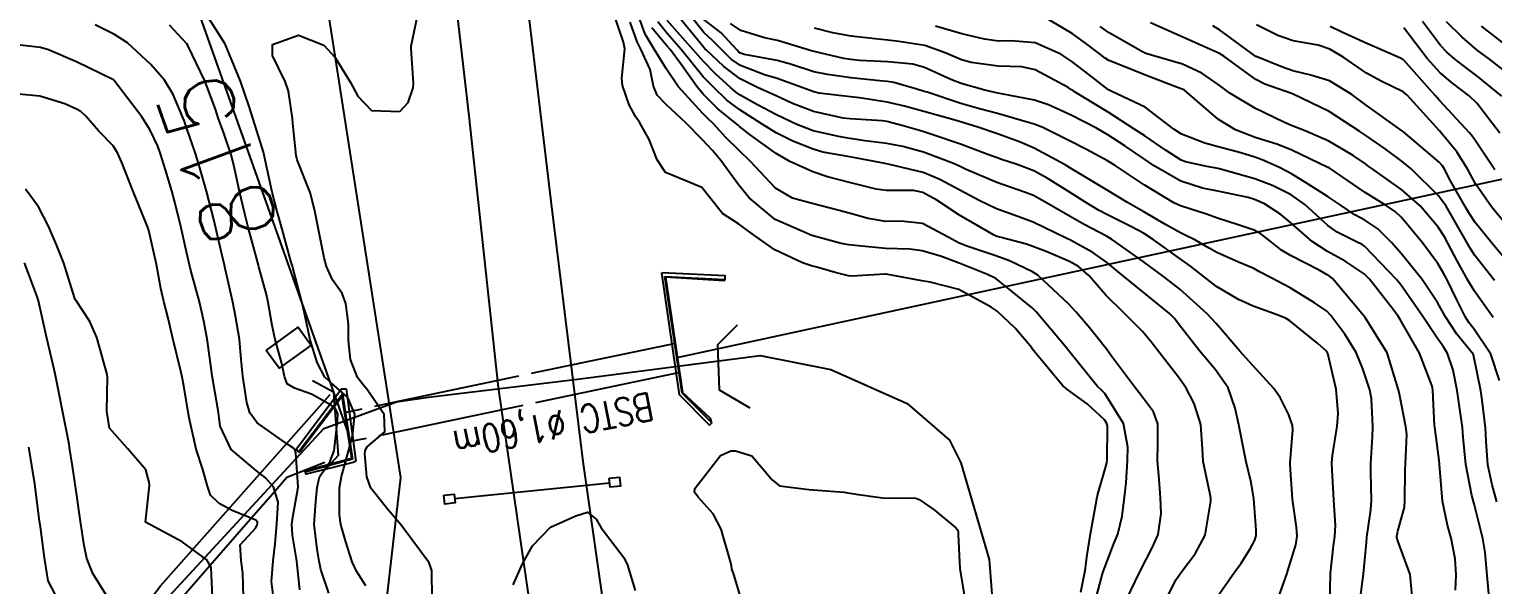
# Model space of a CAD drawing. Header units: metres. Extents: x 307586 to 320046, y 7427249 to 7434250.
# Drawn here: x 319367.6 to 319447.1, y 7427773.7 to 7427803.9 of the extents above; entities that cross this region are included whole.
import ezdxf
from ezdxf.enums import TextEntityAlignment as Align

# ---------------------------------------------------------------- set-up
doc = ezdxf.new("R2010")
doc.units = ezdxf.units.M
doc.header["$MEASUREMENT"] = 0
doc.linetypes.add('CONTINUO', pattern=[0])
doc.linetypes.add('TRACEJADO', pattern=[8.7, 8, -0.7])
for name, color, linetype in [('Armario', 62, 'Continuous'), ('BUEIRO', 151, 'Continuous'), ('Canaleta de Drenagem', 151, 'Continuous'), ('Cotas', 45, 'Continuous'), ('Curvas de Nivel 1m', 11, 'Continuous'), ('Curvas de Nivel 5m', 15, 'Continuous'), ('Hidrografia', 140, 'Continuous'), ('Linha Férrea', 20, 'Continuous'), ('Pontes_Viadutos_Tubos', 190, 'Continuous'), ('Portico', 45, 'Continuous'), ('TEXTO', 45, 'Continuous'), ('Vias Secundárias', 230, 'Continuous')]:
    doc.layers.add(name, color=color, linetype=linetype)
doc.styles.add('ROMANS', font='romans', dxfattribs={"height": 0.2})
doc.styles.add('Style-STANDARD', font='STANDARD.shx')

msp = doc.modelspace()

# ---------------------------------------------------------------- linework, layer by layer
at = {"layer": 'Armario'}
msp.add_lwpolyline([(319380.506, 7427786.427), (319382.247, 7427787.684), (319382.949, 7427786.712), (319381.208, 7427785.455)], close=True, dxfattribs=at)
at = {"layer": 'BUEIRO', "linetype": 'TRACEJADO', "flags": 128}
for points in [[(319402.728, 7427786.809), (319384.753, 7427783.041)], [(319402.962, 7427785.224), (319385.001, 7427781.458)]]:
    msp.add_lwpolyline(points, dxfattribs=at)
at = {"layer": 'BUEIRO', "linetype": 'CONTINUO'}
for points in [[(319405.427, 7427790.279, 817.243), (319405.436, 7427790.479, 817.247), (319401.983, 7427790.634, 817.244)], [(319402.948, 7427784.013, 817.337), (319401.983, 7427790.634, 817.244)], [(319403.096, 7427784.109, 817.336), (319402.161, 7427790.44, 817.245)], [(319402.161, 7427790.44, 817.245), (319405.427, 7427790.279, 817.243)], [(319402.161, 7427790.44, 817.245), (319402.195, 7427790.409, 815.001), (319403.121, 7427784.151, 814.85), (319403.096, 7427784.109, 817.336)], [(319405.427, 7427790.279, 817.243), (319405.373, 7427790.208, 815.039), (319402.195, 7427790.409, 815.001)], [(319382.262, 7427780.9, 815.563), (319382.14, 7427781.064, 815.552), (319384.593, 7427784.34, 816.677), (319384.853, 7427784.343, 816.653)], [(319384.643, 7427784.049, 816.69), (319382.262, 7427780.9, 815.563)], [(319382.262, 7427780.9, 815.563), (319382.35, 7427780.959, 814.385), (319384.616, 7427783.917, 814.489)], [(319384.643, 7427784.049, 816.69), (319384.616, 7427783.917, 814.489), (319385.138, 7427780.583, 814.608), (319385.203, 7427780.519, 816.678)], [(319384.643, 7427784.049, 816.69), (319385.203, 7427780.519, 816.678)], [(319384.853, 7427784.343, 816.653), (319385.381, 7427780.41, 816.689)], [(319404.702, 7427782.497, 817.405), (319404.579, 7427782.365, 817.41), (319402.948, 7427784.013, 817.337)], [(319403.096, 7427784.109, 817.336), (319404.702, 7427782.497, 817.405)], [(319404.702, 7427782.497, 817.405), (319404.64, 7427782.725, 815.172), (319403.121, 7427784.151, 814.85)], [(319382.62, 7427779.823, 815.645), (319382.667, 7427779.918, 814.376), (319385.138, 7427780.583, 814.608)], [(319385.203, 7427780.519, 816.678), (319382.62, 7427779.823, 815.645)], [(319385.381, 7427780.41, 816.689), (319385.232, 7427780.336, 816.686), (319382.676, 7427779.717, 815.636), (319382.62, 7427779.823, 815.645)]]:
    msp.add_polyline3d(points, dxfattribs=at)
at = {"layer": 'Canaleta de Drenagem'}
for points in [[(319384.319, 7427626.536), (319382.741, 7427632.648), (319379.442, 7427650.259), (319376.956, 7427664.141), (319374.133, 7427674.717), (319366.879, 7427701.636), (319362.975, 7427716.607), (319357.172, 7427745.52), (319355.871, 7427750.804), (319352.231, 7427761.992), (319351.509, 7427763.931), (319351.3, 7427764.869), (319354.766, 7427766.007), (319364.302, 7427768.362), (319370.7, 7427770.196), (319371.509, 7427770.448), (319371.003, 7427770.97), (319372.865, 7427772.773), (319373.556, 7427772.06), (319374.772, 7427773.66), (319383.991, 7427784.038)], [(319384.803, 7427626.661), (319383.229, 7427632.757), (319379.933, 7427650.349), (319377.445, 7427664.249), (319374.616, 7427674.846), (319367.363, 7427701.764), (319363.463, 7427716.719), (319357.66, 7427745.629), (319356.352, 7427750.941), (319352.023, 7427764.162), (319359.113, 7427765.873), (319372.566, 7427769.531), (319372.763, 7427768.81), (319375.009, 7427770.443), (319374.41, 7427771.267), (319379.402, 7427776.994), (319380.879, 7427778.688), (319381.631, 7427779.55), (319383.697, 7427780.36)]]:
    msp.add_lwpolyline(points, dxfattribs=at)
at = {"layer": 'Curvas de Nivel 1m', "flags": 128}
for points, elevation in [([(319385.91, 7427773.66), (319385.408, 7427774.448), (319385.184, 7427774.961), (319384.821, 7427776.085), (319384.562, 7427776.971), (319384.482, 7427777.496), (319384.485, 7427778.972), (319384.596, 7427779.588), (319384.984, 7427780.965), (319385.193, 7427781.775), (319385.329, 7427782.96), (319384.94, 7427783.874), (319384.04, 7427784.665), (319383.696, 7427784.983), (319383.273, 7427785.77), (319382.89, 7427786.992), (319382.566, 7427788.517), (319382.467, 7427788.996), (319382.106, 7427790.357), (319381.969, 7427790.859), (319381.93, 7427791.003), (319381.855, 7427791.265), (319381.372, 7427793.012), (319381.107, 7427793.97), (319380.838, 7427795.02), (319380.447, 7427796.768), (319380.393, 7427797.027), (319380.357, 7427797.19), (319380.2, 7427797.707), (319379.783, 7427799.034), (319379.587, 7427799.668), (319379.114, 7427801.041), (319378.298, 7427803.014), (319378.282, 7427803.05), (319378.263, 7427803.087), (319376.988, 7427805.063)], 816), ([(319389.513, 7427772.906), (319389.498, 7427774.485), (319389.361, 7427774.908), (319387.951, 7427776.806), (319387.853, 7427776.931), (319387.113, 7427777.787), (319386.195, 7427778.948), (319385.979, 7427779.57), (319385.857, 7427780.818), (319385.877, 7427780.952), (319385.905, 7427781.041), (319385.997, 7427781.203), (319386.949, 7427782), (319386.908, 7427782.941), (319386.036, 7427784.243), (319385.711, 7427784.626), (319385.47, 7427784.959), (319385.081, 7427785.941), (319384.985, 7427786.966), (319384.972, 7427787.857), (319384.836, 7427788.969), (319384.64, 7427789.514), (319384.106, 7427790.261), (319383.777, 7427790.983), (319383.659, 7427791.446), (319383.35, 7427792.988), (319383.149, 7427793.994), (319382.901, 7427794.993), (319382.189, 7427796.76), (319382.135, 7427797.001), (319381.959, 7427798.752), (319381.931, 7427799.004), (319381.719, 7427800.498), (319381.54, 7427801.01), (319380.843, 7427802.433), (319380.842, 7427803.021), (319382.268, 7427803.541), (319383.645, 7427802.986), (319384.253, 7427802.32), (319385.078, 7427800.967), (319385.488, 7427800.223), (319386.218, 7427799.439), (319387.767, 7427799.385), (319388.222, 7427799.876), (319388.487, 7427800.671), (319388.514, 7427800.927), (319388.378, 7427802.812), (319388.384, 7427802.929), (319388.715, 7427804.489)], 817), ([(319424.738, 7427773.314), (319424.973, 7427774.484), (319425.086, 7427775.332), (319425.267, 7427776.48), (319425.56, 7427778.067), (319425.628, 7427778.475), (319425.695, 7427778.756), (319425.992, 7427779.751), (319426.15, 7427780.32), (319426.17, 7427780.468), (319426.183, 7427782.306), (319426.148, 7427782.469), (319426.025, 7427782.66), (319425.086, 7427783.536), (319424.041, 7427784.284), (319423.771, 7427784.503), (319422.27, 7427786.318), (319422.109, 7427786.52), (319422.073, 7427786.569), (319421.181, 7427787.626), (319420.202, 7427788.548), (319420.094, 7427788.627), (319419.881, 7427788.767), (319418.11, 7427789.726), (319416.566, 7427790.135), (319416.117, 7427790.195), (319414.18, 7427790.561), (319414.122, 7427790.562), (319412.307, 7427790.452), (319412.12, 7427790.467), (319411.407, 7427790.651), (319410.401, 7427790.941), (319410.126, 7427791.017), (319409.621, 7427791.182), (319408.131, 7427791.876), (319406.976, 7427792.702), (319406.149, 7427793.298), (319405.289, 7427793.857), (319404.574, 7427794.734), (319404.171, 7427795.259), (319403.296, 7427795.629), (319402.183, 7427796.073), (319401.731, 7427796.767), (319401.305, 7427797.875), (319400.798, 7427798.781), (319400.559, 7427799.128), (319400.223, 7427799.749), (319399.859, 7427800.794), (319399.826, 7427801.208), (319399.987, 7427802.793), (319399.903, 7427803.158), (319399.346, 7427804.799)], 818), ([(319435.233, 7427772.36), (319435.922, 7427774.278), (319435.949, 7427774.35), (319436.413, 7427775.878), (319436.485, 7427776.345), (319436.446, 7427776.833), (319436.236, 7427778.347), (319436.116, 7427780.234), (319436.118, 7427780.349), (319436.252, 7427782.116), (319436.241, 7427782.348), (319436.029, 7427782.931), (319435.559, 7427783.878), (319435.23, 7427784.362), (319434.062, 7427785.633), (319433.369, 7427786.387), (319432.088, 7427787.885), (319431.594, 7427788.405), (319430.113, 7427789.741), (319429.227, 7427790.439), (319428.131, 7427791.249), (319426.41, 7427792.467), (319426.144, 7427792.621), (319424.919, 7427793.257), (319424.155, 7427793.686), (319422.753, 7427794.514), (319422.167, 7427794.824), (319421.682, 7427795.016), (319420.178, 7427795.53), (319418.516, 7427796.239), (319418.19, 7427796.401), (319417.827, 7427796.574), (319416.199, 7427797.182), (319415.084, 7427797.489), (319414.203, 7427797.655), (319413.032, 7427797.805), (319412.206, 7427797.926), (319411.587, 7427798.03), (319410.21, 7427798.34), (319409.33, 7427798.679), (319408.221, 7427799.218), (319407.183, 7427799.746), (319406.236, 7427800.279), (319405.989, 7427800.464), (319405.708, 7427800.718), (319404.93, 7427801.416), (319404.253, 7427802.095), (319403.688, 7427802.746), (319402.279, 7427804.335)], 823), ([(319438.268, 7427772.686), (319438.302, 7427774.324), (319438.454, 7427775.814), (319438.529, 7427776.321), (319438.567, 7427776.929), (319438.476, 7427778.322), (319438.387, 7427779.934), (319438.376, 7427780.324), (319438.415, 7427780.732), (319438.668, 7427782.32), (319438.716, 7427783.006), (319438.609, 7427784.322), (319438.148, 7427786.252), (319438.119, 7427786.329), (319438.103, 7427786.359), (319438.074, 7427786.392), (319437.616, 7427786.797), (319436.09, 7427788.023), (319435.891, 7427788.153), (319435.395, 7427788.36), (319434.1, 7427788.829), (319433.307, 7427789.186), (319432.115, 7427789.902), (319431.456, 7427790.41), (319430.704, 7427790.997), (319430.133, 7427791.391), (319428.671, 7427792.445), (319428.146, 7427792.783), (319427.464, 7427793.142), (319426.156, 7427793.793), (319425.71, 7427794.029), (319424.964, 7427794.488), (319424.17, 7427794.992), (319422.921, 7427795.774), (319422.188, 7427796.164), (319421.23, 7427796.534), (319420.437, 7427796.788), (319420.196, 7427796.872), (319419.688, 7427797.065), (319418.203, 7427797.615), (319416.651, 7427798.143), (319416.21, 7427798.288), (319415.978, 7427798.361), (319415.096, 7427798.607), (319414.216, 7427798.844), (319413.953, 7427798.886), (319412.218, 7427798.988), (319411.832, 7427799.033), (319410.224, 7427799.395), (319409.085, 7427799.827), (319408.236, 7427800.23), (319407.177, 7427800.701), (319406.247, 7427801.166), (319405.351, 7427801.825), (319404.393, 7427802.738), (319404.325, 7427802.8), (319404.264, 7427802.864), (319402.716, 7427804.756)], 824), ([(319442.736, 7427773.097), (319442.626, 7427774.273), (319441.95, 7427776.095), (319441.896, 7427776.281), (319441.895, 7427776.339), (319441.956, 7427776.61), (319442.319, 7427777.927), (319442.34, 7427778.276), (319442.347, 7427779.927), (319442.364, 7427780.276), (319442.437, 7427781.857), (319442.398, 7427782.276), (319442.041, 7427784.059), (319441.994, 7427784.28), (319441.977, 7427784.347), (319441.372, 7427786.287), (319440.187, 7427788.204), (319440.113, 7427788.3), (319440.093, 7427788.325), (319438.407, 7427790.326), (319438.248, 7427790.452), (319438.125, 7427790.525), (319437.689, 7427790.773), (319436.135, 7427791.577), (319435.645, 7427791.865), (319434.997, 7427792.367), (319434.52, 7427792.748), (319434.149, 7427792.954), (319433.291, 7427793.249), (319432.155, 7427793.611), (319431.567, 7427793.819), (319430.161, 7427794.273), (319429.799, 7427794.434), (319428.177, 7427795.418), (319426.614, 7427796.466), (319426.195, 7427796.722), (319425.043, 7427797.329), (319424.206, 7427797.77), (319422.68, 7427798.515), (319422.216, 7427798.703), (319421.961, 7427798.779), (319420.224, 7427799.285), (319419.245, 7427799.543), (319418.232, 7427799.83), (319416.395, 7427800.434), (319416.241, 7427800.48), (319415.841, 7427800.596), (319414.591, 7427800.96), (319414.247, 7427801.01), (319413.825, 7427801.046), (319412.249, 7427801.225), (319410.982, 7427801.391), (319410.252, 7427801.55), (319408.974, 7427801.964), (319408.258, 7427802.162), (319406.489, 7427802.479), (319406.261, 7427802.556), (319406.169, 7427802.619), (319406.081, 7427802.713), (319405.207, 7427803.661), (319404.279, 7427804.384)], 826), ([(319382.344, 7427773.432), (319382.17, 7427774.998), (319381.944, 7427776.396), (319381.892, 7427777.001), (319381.957, 7427777.372), (319382.244, 7427778.997), (319382.113, 7427780.877), (319382.09, 7427780.999), (319381.995, 7427781.126), (319381.677, 7427781.325), (319380.015, 7427782.49), (319379.629, 7427783.034), (319379.455, 7427783.609), (319379.248, 7427785.038), (319379.157, 7427785.938), (319379.052, 7427787.04), (319378.847, 7427788.281), (319378.692, 7427789.044), (319378.288, 7427790.872), (319378.247, 7427791.049), (319378.121, 7427791.585), (319377.779, 7427793.054), (319377.664, 7427793.539), (319377.266, 7427795.059), (319376.905, 7427796.34), (319376.684, 7427797.065), (319376.207, 7427798.477), (319376.05, 7427798.911), (319375.99, 7427799.073), (319375.462, 7427800.319), (319374.981, 7427801.089), (319374.246, 7427801.945), (319372.974, 7427803.113), (319372.267, 7427803.575), (319371.223, 7427804.086)], 814), ([(319425.438, 7427772.477), (319425.921, 7427774.307), (319425.973, 7427774.469), (319426.518, 7427775.89), (319426.744, 7427776.462), (319426.993, 7427777.429), (319427.116, 7427778.459), (319427.203, 7427779.239), (319427.27, 7427780.457), (319427.288, 7427781.18), (319427.06, 7427782.46), (319426.039, 7427784.094), (319425.851, 7427784.282), (319425.642, 7427784.476), (319424.072, 7427786.427), (319424.014, 7427786.501), (319423.677, 7427786.904), (319422.312, 7427788.518), (319422.096, 7427788.735), (319421.04, 7427789.605), (319420.119, 7427790.32), (319419.681, 7427790.554), (319418.129, 7427791.165), (319417.184, 7427791.528), (319416.135, 7427791.839), (319415.449, 7427791.913), (319414.136, 7427791.962), (319412.675, 7427792.097), (319412.138, 7427792.159), (319411.728, 7427792.235), (319410.143, 7427792.67), (319408.151, 7427793.536), (319406.725, 7427794.704), (319406.173, 7427795.396), (319405.196, 7427796.725), (319404.735, 7427797.268), (319404.204, 7427797.849), (319403.304, 7427798.749), (319402.223, 7427799.766), (319401.743, 7427800.282), (319401.54, 7427800.77), (319401.355, 7427801.665), (319400.848, 7427802.781), (319400.656, 7427803.173), (319400.277, 7427804.233)], 819), ([(319429.116, 7427772.432), (319429.919, 7427773.994), (319430.2, 7427774.417), (319430.95, 7427775.397), (319431.493, 7427776.405), (319431.807, 7427778.238), (319431.806, 7427778.402), (319431.773, 7427778.605), (319431.392, 7427780.406), (319431.35, 7427781.066), (319431.257, 7427782.408), (319430.894, 7427783.551), (319430.435, 7427784.416), (319430.051, 7427784.967), (319428.913, 7427786.437), (319428.548, 7427786.913), (319428.083, 7427787.46), (319427.071, 7427788.46), (319426.107, 7427789.419), (319425.172, 7427790.484), (319424.618, 7427790.982), (319424.13, 7427791.255), (319422.859, 7427791.79), (319422.138, 7427792.071), (319421.8, 7427792.185), (319420.418, 7427792.546), (319420.199, 7427792.605), (319420.144, 7427792.625), (319419.992, 7427792.704), (319418.155, 7427793.763), (319416.932, 7427794.582), (319416.169, 7427794.999), (319415.657, 7427795.112), (319414.17, 7427795.103), (319413.627, 7427795.169), (319412.176, 7427795.537), (319410.988, 7427795.85), (319410.185, 7427796.125), (319408.934, 7427796.683), (319408.197, 7427797.104), (319406.787, 7427798.124), (319406.212, 7427798.582), (319406.145, 7427798.644), (319406.066, 7427798.712), (319405.032, 7427799.535), (319404.229, 7427800.329), (319403.896, 7427800.743), (319403.007, 7427801.997), (319402.435, 7427802.758), (319402.265, 7427802.945), (319401.441, 7427803.939)], 821), ([(319431.906, 7427772.71), (319433.094, 7427774.388), (319433.442, 7427774.874), (319433.942, 7427775.655), (319434.196, 7427776.129), (319434.261, 7427776.375), (319434.259, 7427776.678), (319434.14, 7427778.377), (319433.986, 7427779.252), (319433.715, 7427780.383), (319433.651, 7427780.739), (319433.326, 7427782.387), (319433.121, 7427783.3), (319432.734, 7427784.393), (319432.058, 7427785.378), (319431.189, 7427786.409), (319430.087, 7427787.818), (319429.825, 7427788.159), (319429.556, 7427788.428), (319428.11, 7427789.601), (319427.054, 7427790.461), (319426.13, 7427791.214), (319425.393, 7427791.739), (319424.142, 7427792.425), (319423.991, 7427792.502), (319422.152, 7427793.391), (319421.32, 7427793.698), (319420.158, 7427794.105), (319419.214, 7427794.559), (319418.171, 7427795.117), (319417.051, 7427795.711), (319416.185, 7427796.075), (319414.273, 7427796.537), (319414.192, 7427796.554), (319413.83, 7427796.624), (319412.196, 7427796.93), (319410.729, 7427797.193), (319410.2, 7427797.341), (319409.101, 7427797.784), (319408.208, 7427798.229), (319407.447, 7427798.698), (319406.224, 7427799.473), (319405.518, 7427800.006), (319404.781, 7427800.732), (319404.502, 7427801.001), (319404.241, 7427801.279), (319403.048, 7427802.752), (319402.272, 7427803.625), (319401.767, 7427804.257)], 822), ([(319445.08, 7427773.408), (319445.123, 7427774.242), (319445.071, 7427775.108), (319444.851, 7427776.247), (319444.656, 7427776.946), (319444.379, 7427778.254), (319444.244, 7427780.012), (319444.217, 7427780.257), (319444.193, 7427780.445), (319444.019, 7427781.839), (319443.958, 7427782.261), (319443.952, 7427782.332), (319443.863, 7427784.262), (319443.823, 7427784.485), (319443.14, 7427786.269), (319442.091, 7427788.103), (319441.969, 7427788.281), (319441.571, 7427788.816), (319440.417, 7427790.297), (319440.126, 7427790.588), (319439.09, 7427791.274), (319438.137, 7427791.785), (319437.298, 7427792.338), (319436.153, 7427793.356), (319435.607, 7427793.807), (319434.714, 7427794.372), (319434.167, 7427794.623), (319433.831, 7427794.721), (319432.173, 7427795.067), (319431.354, 7427795.234), (319430.181, 7427795.619), (319428.72, 7427796.445), (319428.196, 7427796.801), (319427.132, 7427797.532), (319426.21, 7427798.132), (319425.997, 7427798.259), (319425.595, 7427798.479), (319424.223, 7427799.192), (319422.984, 7427799.76), (319422.235, 7427800.009), (319420.436, 7427800.351), (319420.241, 7427800.39), (319419.531, 7427800.557), (319418.246, 7427800.913), (319417.688, 7427801.136), (319416.255, 7427801.777), (319415.614, 7427801.957), (319414.258, 7427802.093), (319412.727, 7427802.167), (319412.259, 7427802.209), (319411.882, 7427802.269), (319410.263, 7427802.64), (319410.164, 7427802.671), (319408.269, 7427803.25), (319407.571, 7427803.396), (319406.274, 7427803.789), (319405.718, 7427804.159)], 827), ([(319446.905, 7427773.212), (319446.805, 7427774.221), (319446.704, 7427775.46), (319446.57, 7427776.224), (319446.1, 7427778.1), (319446.065, 7427778.229), (319445.978, 7427778.558), (319445.642, 7427780.235), (319445.506, 7427781.726), (319445.46, 7427782.238), (319445.283, 7427783.489), (319445.18, 7427784.243), (319444.955, 7427785.351), (319444.649, 7427786.251), (319444.437, 7427786.615), (319444.082, 7427787.13), (319443.31, 7427788.268), (319442.119, 7427789.987), (319441.881, 7427790.282), (319440.141, 7427792.089), (319440.02, 7427792.181), (319439.747, 7427792.306), (319438.661, 7427792.838), (319438.152, 7427793.207), (319436.905, 7427794.343), (319436.171, 7427794.86), (319435.191, 7427795.351), (319434.183, 7427795.731), (319432.331, 7427796.258), (319432.191, 7427796.289), (319431.59, 7427796.409), (319430.422, 7427796.654), (319430.196, 7427796.746), (319429.371, 7427797.269), (319428.209, 7427798.064), (319427.623, 7427798.456), (319426.226, 7427799.346), (319424.346, 7427800.498), (319424.288, 7427800.544), (319424.244, 7427800.572), (319424.047, 7427800.7), (319422.254, 7427801.647), (319421.535, 7427801.811), (319420.256, 7427801.853), (319418.78, 7427802.042), (319418.259, 7427802.197), (319417.375, 7427802.579), (319416.267, 7427802.967), (319414.853, 7427803.196), (319414.269, 7427803.258), (319413.567, 7427803.33), (319412.271, 7427803.471), (319411.28, 7427803.662), (319410.275, 7427803.905)], 828), ([(319447.337, 7427778.216), (319447.07, 7427779.136), (319446.843, 7427780.222), (319446.744, 7427781.494), (319446.709, 7427782.223), (319446.534, 7427783.729), (319446.456, 7427784.226), (319446.072, 7427786.181), (319446.044, 7427786.23), (319445.152, 7427787.313), (319444.542, 7427788.253), (319444.105, 7427789.033), (319443.285, 7427790.268), (319442.137, 7427791.691), (319441.618, 7427792.285), (319440.878, 7427793.02), (319440.155, 7427793.495), (319439.628, 7427793.786), (319438.821, 7427794.323), (319438.169, 7427794.761), (319437.032, 7427795.49), (319436.188, 7427796.011), (319435.531, 7427796.36), (319434.593, 7427796.77), (319434.198, 7427796.912), (319433.439, 7427797.15), (319432.204, 7427797.482), (319431.474, 7427797.68), (319430.21, 7427798.162), (319429.784, 7427798.434), (319428.231, 7427799.634), (319426.429, 7427800.468), (319426.244, 7427800.571), (319425.17, 7427801.404), (319424.259, 7427802.104), (319423.66, 7427802.506), (319422.269, 7427803.121), (319420.954, 7427803.224), (319420.27, 7427803.209), (319419.515, 7427803.313), (319418.273, 7427803.601), (319416.844, 7427804.018)], 829), ([(319447.133, 7427788.22), (319446.114, 7427789.641), (319445.756, 7427790.236), (319445.182, 7427791.292), (319444.672, 7427792.252), (319444.484, 7427792.592), (319444.151, 7427793.106), (319443.162, 7427794.27), (319442.176, 7427795.147), (319440.539, 7427796.305), (319440.333, 7427796.446), (319440.195, 7427796.543), (319439.521, 7427796.996), (319438.207, 7427797.777), (319436.92, 7427798.343), (319436.217, 7427798.621), (319435.762, 7427798.815), (319434.231, 7427799.56), (319432.828, 7427800.394), (319432.247, 7427800.817), (319431.314, 7427801.474), (319430.258, 7427801.954), (319428.575, 7427802.447), (319428.264, 7427802.545), (319428.088, 7427802.629), (319426.275, 7427803.664), (319425.797, 7427803.996)], 831), ([(319447.198, 7427790.219), (319446.136, 7427791.585), (319445.885, 7427791.979), (319445.739, 7427792.236), (319445.151, 7427793.243), (319444.572, 7427794.254), (319444.171, 7427794.818), (319442.676, 7427796.275), (319442.197, 7427796.675), (319441.271, 7427797.362), (319440.211, 7427798.091), (319439.895, 7427798.313), (319438.229, 7427799.386), (319436.243, 7427800.35), (319434.741, 7427800.866), (319434.25, 7427801.122), (319432.503, 7427802.398), (319432.264, 7427802.543), (319430.966, 7427803.115), (319430.273, 7427803.433), (319428.528, 7427804.2)], 832), ([(319448.131, 7427790.977), (319447.075, 7427792.221), (319446.154, 7427793.367), (319445.808, 7427793.884), (319445.603, 7427794.238), (319444.842, 7427795.591), (319444.494, 7427796.255), (319444.378, 7427796.44), (319444.197, 7427796.641), (319442.264, 7427798.279), (319442.213, 7427798.318), (319442.085, 7427798.412), (319440.234, 7427799.731), (319439.452, 7427800.318), (319438.25, 7427801.062), (319437.228, 7427801.365), (319436.255, 7427801.606), (319435.699, 7427801.8), (319434.263, 7427802.369), (319434.248, 7427802.38), (319432.277, 7427803.816), (319431.914, 7427804.041)], 833), ([(319448.153, 7427792.872), (319447.039, 7427794.221), (319446.181, 7427795.465), (319445.748, 7427796.237), (319445.155, 7427797.198), (319444.289, 7427798.259), (319444.214, 7427798.344), (319442.458, 7427800.278), (319442.245, 7427800.455), (319441.009, 7427801.057), (319440.254, 7427801.467), (319439.023, 7427802.322), (319438.267, 7427802.769), (319437.624, 7427802.982), (319436.272, 7427803.219), (319435.431, 7427803.519), (319434.28, 7427804.09)], 834), ([(319447.491, 7427798.217), (319446.237, 7427799.85), (319445.833, 7427800.236), (319444.921, 7427800.921), (319444.255, 7427801.483), (319443.555, 7427802.267), (319442.279, 7427803.93)], 836), ([(319447.607, 7427800.216), (319446.254, 7427801.321), (319445.73, 7427801.71), (319445.027, 7427802.249), (319444.615, 7427802.602), (319444.27, 7427802.98), (319443.287, 7427804.27)], 837), ([(319448.253, 7427801.198), (319446.935, 7427802.223), (319446.27, 7427802.724), (319445.457, 7427803.419), (319444.596, 7427804.255)], 838), ([(319448.269, 7427802.644), (319446.5, 7427804.018)], 839), ([(319380.91, 7427773.01), (319380.792, 7427773.892), (319380.892, 7427775.01), (319381, 7427775.951), (319381.091, 7427777.013), (319381.151, 7427778.199), (319380.906, 7427779.016), (319380.466, 7427779.511), (319379.982, 7427779.897), (319378.61, 7427781.044), (319378.012, 7427782.311), (319377.92, 7427783.051), (319377.903, 7427783.172), (319377.581, 7427785.055), (319377.496, 7427785.611), (319377.299, 7427787.058), (319377.127, 7427788.015), (319376.882, 7427789.062), (319376.421, 7427790.755), (319376.338, 7427791.068), (319376.127, 7427792.011), (319375.889, 7427793.074), (319375.556, 7427794.478), (319375.383, 7427795.082), (319375.044, 7427796.223), (319374.778, 7427797.091), (319374.619, 7427797.515), (319374.206, 7427798.384), (319373.755, 7427799.105), (319372.233, 7427801.082), (319372.215, 7427801.102), (319372.179, 7427801.121), (319370.247, 7427802.068), (319368.681, 7427802.741), (319368.258, 7427802.857), (319366.369, 7427803.082)], 813), ([(319379.283, 7427773.029), (319379.232, 7427774.346), (319379.147, 7427775.032), (319379.099, 7427775.869), (319379.95, 7427776.801), (319380.025, 7427776.956), (319380.039, 7427777.029), (319380.033, 7427777.108), (319379.955, 7427777.21), (319378.655, 7427777.738), (319377.964, 7427778.116), (319377.486, 7427778.573), (319377.319, 7427779.057), (319377.071, 7427779.97), (319376.708, 7427781.063), (319376.321, 7427782.764), (319376.277, 7427783.067), (319376.037, 7427784.498), (319375.94, 7427784.969), (319375.919, 7427785.072), (319375.889, 7427785.228), (319375.447, 7427787.079), (319375.178, 7427788.177), (319374.949, 7427789.087), (319374.795, 7427789.785), (319374.55, 7427791.093), (319374.14, 7427792.928), (319374.09, 7427793.101), (319374.051, 7427793.194), (319373.266, 7427795.109), (319372.67, 7427796.631), (319372.461, 7427797.117), (319372.197, 7427797.52), (319371.409, 7427798.336), (319370.716, 7427799.142), (319370.451, 7427799.382), (319370.217, 7427799.523), (319369.57, 7427799.806), (319368.224, 7427800.228), (319367.078, 7427800.328)], 812), ([(319377.595, 7427773.053), (319377.515, 7427774.65), (319377.292, 7427775.056), (319375.937, 7427776.032), (319373.953, 7427777.1), (319374.168, 7427779.097), (319374.161, 7427779.283), (319373.981, 7427779.943), (319372.974, 7427781.11), (319372.009, 7427782.206), (319371.851, 7427783.123), (319371.886, 7427784.967), (319371.878, 7427785.122), (319371.483, 7427786.548), (319371.305, 7427787.131), (319370.929, 7427787.991), (319370.165, 7427789.149), (319370.134, 7427789.19), (319370.094, 7427789.303), (319369.518, 7427791.156), (319369.128, 7427792.16), (319368.688, 7427793.165), (319368.153, 7427794.223), (319367.443, 7427795.177)], 811), ([(319369.061, 7427773.158), (319368.672, 7427773.924), (319368.469, 7427775.165), (319368.246, 7427776.861), (319368.204, 7427777.167), (319367.971, 7427779.022), (319367.953, 7427779.17), (319367.949, 7427779.195), (319367.625, 7427781.174)], 809), ([(319406.259, 7427773.059), (319405.918, 7427774.218), (319405.788, 7427774.579), (319405.767, 7427774.712), (319405.745, 7427774.894), (319405.22, 7427776.721), (319404.784, 7427777.551), (319403.97, 7427778.47), (319403.772, 7427778.742), (319403.788, 7427778.929), (319403.977, 7427779.193), (319405.18, 7427780.722), (319405.737, 7427780.973), (319405.997, 7427780.98), (319406.87, 7427780.701), (319407.98, 7427779.396), (319408.38, 7427779.087), (319409.975, 7427778.883), (319411.886, 7427778.729), (319411.974, 7427778.718), (319412.549, 7427778.634), (319413.971, 7427778.434), (319415.784, 7427778.405), (319415.97, 7427778.341), (319416.778, 7427777.769), (319417.955, 7427776.804), (319418.064, 7427776.678), (319418.089, 7427776.568), (319418.089, 7427776.43), (319418.172, 7427774.566), (319418.425, 7427773.079)], 818), ([(319393.911, 7427773.697), (319394.432, 7427774.852), (319394.967, 7427775.815), (319395.953, 7427776.83), (319397.329, 7427777.446), (319397.961, 7427777.656), (319398.424, 7427777.269), (319398.705, 7427776.799), (319399.929, 7427775.183), (319400.126, 7427774.778), (319400.537, 7427773.401)], 818)]:
    msp.add_lwpolyline(points, dxfattribs=dict(at, elevation=elevation))
at = {"layer": 'Curvas de Nivel 5m', "flags": 128}
for points, elevation in [([(319427, 7427772.459), (319427.922, 7427774.38), (319427.961, 7427774.449), (319428.64, 7427775.742), (319428.95, 7427776.435), (319429.111, 7427777.58), (319429.074, 7427778.433), (319428.992, 7427779.431), (319428.909, 7427780.436), (319428.919, 7427781.343), (319428.927, 7427782.436), (319428.687, 7427783.098), (319428.038, 7427783.958), (319427.653, 7427784.454), (319426.413, 7427786.121), (319426.153, 7427786.469), (319426.074, 7427786.575), (319425.235, 7427787.634), (319424.486, 7427788.494), (319424.099, 7427788.927), (319422.412, 7427790.517), (319422.125, 7427790.689), (319420.871, 7427791.28), (319420.133, 7427791.553), (319418.655, 7427792.048), (319418.14, 7427792.25), (319417.536, 7427792.576), (319416.15, 7427793.307), (319414.981, 7427793.438), (319414.151, 7427793.424), (319413.19, 7427793.592), (319412.155, 7427793.867), (319411.539, 7427794.032), (319410.16, 7427794.393), (319409.091, 7427794.681), (319408.171, 7427795.229), (319406.789, 7427796.704), (319406.199, 7427797.272), (319405.463, 7427797.978), (319404.78, 7427798.731), (319404.493, 7427799.012), (319404.218, 7427799.274), (319402.883, 7427800.754), (319402.247, 7427801.692), (319401.57, 7427802.77), (319401.079, 7427803.586), (319400.657, 7427804.784)], 820), ([(319439.909, 7427772.904), (319440.099, 7427774.298), (319440.25, 7427775.995), (319440.277, 7427776.297), (319440.489, 7427777.774), (319440.532, 7427778.294), (319440.487, 7427779.804), (319440.488, 7427780.295), (319440.581, 7427781.731), (319440.599, 7427782.294), (319440.534, 7427783.799), (319440.432, 7427784.296), (319440.06, 7427785.434), (319439.687, 7427786.306), (319439.078, 7427787.31), (319438.318, 7427788.327), (319438.096, 7427788.548), (319437.424, 7427789.016), (319436.115, 7427789.821), (319435.07, 7427790.366), (319434.45, 7427790.699), (319434.128, 7427790.871), (319433.312, 7427791.207), (319432.136, 7427791.735), (319431.71, 7427791.978), (319430.937, 7427792.418), (319430.407, 7427792.687), (319430.147, 7427792.811), (319429.338, 7427793.251), (319428.158, 7427793.95), (319427.283, 7427794.459), (319426.173, 7427795.122), (319424.642, 7427796.038), (319424.19, 7427796.312), (319423.884, 7427796.503), (319422.202, 7427797.401), (319421.409, 7427797.736), (319420.209, 7427798.17), (319419.092, 7427798.561), (319418.217, 7427798.835), (319417.85, 7427798.942), (319416.225, 7427799.388), (319415.159, 7427799.676), (319414.232, 7427799.894), (319412.733, 7427800.137), (319412.236, 7427800.194), (319410.525, 7427800.38), (319410.24, 7427800.45), (319409.646, 7427800.676), (319408.248, 7427801.179), (319407.564, 7427801.383), (319406.255, 7427801.882), (319405.761, 7427802.223), (319405.263, 7427802.725), (319404.766, 7427803.231), (319404.272, 7427803.676), (319403.414, 7427804.749)], 825), ([(319447.467, 7427784.801), (319447.003, 7427786.221), (319446.087, 7427787.603), (319445.805, 7427787.949), (319445.626, 7427788.237), (319445.139, 7427789.213), (319444.631, 7427790.252), (319444.458, 7427790.587), (319444.132, 7427791.141), (319443.287, 7427792.269), (319442.156, 7427793.636), (319441.828, 7427793.952), (319441.32, 7427794.293), (319440.173, 7427795.003), (319438.219, 7427796.33), (319438.193, 7427796.343), (319438.163, 7427796.36), (319436.202, 7427797.288), (319435.441, 7427797.597), (319434.209, 7427797.987), (319433.133, 7427798.391), (319432.221, 7427798.949), (319430.522, 7427800.426), (319430.365, 7427800.549), (319430.245, 7427800.604), (319429.987, 7427800.691), (319428.252, 7427801.354), (319426.771, 7427801.952), (319426.26, 7427802.158), (319426.066, 7427802.278), (319425.808, 7427802.477), (319424.932, 7427803.153), (319424.274, 7427803.626), (319422.771, 7427804.515)], 830), ([(319383.906, 7427773.247), (319383.468, 7427774.534), (319383.376, 7427774.985), (319383.273, 7427775.646), (319383.12, 7427776.988), (319383.198, 7427778.22), (319383.282, 7427778.987), (319383.402, 7427779.563), (319383.987, 7427780.421), (319384.197, 7427780.977), (319384.386, 7427782.606), (319384.396, 7427782.974), (319384.283, 7427783.234), (319384.028, 7427783.456), (319382.972, 7427784.052), (319382.037, 7427784.375), (319381.652, 7427784.619), (319381.495, 7427785.008), (319381.352, 7427785.712), (319381, 7427787.016), (319380.833, 7427787.771), (319380.62, 7427789.022), (319380.526, 7427789.452), (319380.112, 7427790.962), (319380.096, 7427791.03), (319380.087, 7427791.057), (319379.552, 7427793.036), (319379.351, 7427793.838), (319379.063, 7427795.041), (319378.744, 7427796.485), (319378.599, 7427797.046), (319378.205, 7427798.224), (319377.903, 7427799.053), (319377.747, 7427799.525), (319377.185, 7427801.06), (319376.262, 7427802.981), (319376.203, 7427803.071), (319375.255, 7427804.067)], 815), ([(319447.223, 7427796.22), (319446.208, 7427797.737), (319446.011, 7427798.033), (319445.852, 7427798.235), (319444.239, 7427799.971), (319443.977, 7427800.263), (319442.262, 7427802.194), (319442.214, 7427802.232), (319442.097, 7427802.282), (319440.816, 7427802.849), (319440.271, 7427803.087), (319438.886, 7427803.715), (319438.28, 7427804)], 835), ([(319371.846, 7427773.121), (319371.102, 7427774.319), (319370.769, 7427775.137), (319370.624, 7427775.833), (319370.432, 7427777.143), (319370.178, 7427778.939), (319370.144, 7427779.147), (319370.119, 7427779.293), (319369.983, 7427780.152), (319369.836, 7427781.152), (319369.805, 7427781.342), (319369.45, 7427783.156), (319369.306, 7427783.882), (319369.047, 7427785.16), (319368.738, 7427786.481), (319368.576, 7427787.165), (319368.147, 7427789.115), (319368.133, 7427789.17), (319368.094, 7427789.299), (319367.379, 7427791.177)], 810)]:
    msp.add_lwpolyline(points, dxfattribs=dict(at, elevation=elevation))
at = {"layer": 'Hidrografia'}
msp.add_lwpolyline([(319374.815, 7427772.643), (319383.632, 7427782.19), (319387.582, 7427783.632), (319389.328, 7427783.881), (319397.559, 7427784.879), (319407.329, 7427786.155), (319411.165, 7427785.388), (319415.308, 7427783.547), (319417.61, 7427781.553), (319418.223, 7427780.326), (319419.76, 7427775.087), (319420.067, 7427771.099)], dxfattribs=at)
at = {"layer": 'Linha Férrea'}
for points in [[(319396.077, 7427612.354), (319397.579, 7427625.64), (319398.705, 7427634.278), (319400.301, 7427647.141), (319401.709, 7427660.432), (319402.835, 7427673.528), (319403.539, 7427685.83), (319403.961, 7427693.152), (319403.963, 7427703.713), (319403.728, 7427714.091), (319403.211, 7427724.234), (319402.695, 7427734.091), (319401.802, 7427744.093), (319400.628, 7427756.497), (319399.361, 7427768.846), (319397.718, 7427780.395), (319395.981, 7427794.53), (319394.196, 7427809.511), (319392.459, 7427823.506), (319390.251, 7427840.266), (319388.513, 7427856.515), (319386.212, 7427872.857), (319384.24, 7427889.101), (319382.502, 7427901.83)], [(319378.927, 7427900.859), (319380.804, 7427884.983), (319382.447, 7427872.59), (319384.042, 7427858.879), (319385.732, 7427845.877), (319387.845, 7427828.598), (319389.675, 7427814.98), (319391.506, 7427799.161), (319393.102, 7427784.418), (319395.309, 7427769.206), (319396.906, 7427754.556), (319398.08, 7427741.458), (319398.832, 7427729.813), (319399.395, 7427719.107), (319399.677, 7427710.186), (319399.63, 7427701.028), (319399.487, 7427689.287), (319398.785, 7427677.779), (319397.611, 7427663.883), (319396.109, 7427649.375), (319394.652, 7427635.901), (319392.868, 7427622.52), (319391.743, 7427611.251)]]:
    msp.add_lwpolyline(points, dxfattribs=at)
at = {"layer": 'Pontes_Viadutos_Tubos'}
for points in [[(319406.086, 7427787.798), (319405.015, 7427786.727), (319405.112, 7427784.291), (319406.769, 7427783.317)], [(319383.017, 7427784.786), (319384.172, 7427784.179), (319384.415, 7427780.716), (319383.686, 7427779.926)]]:
    msp.add_lwpolyline(points, dxfattribs=at)
at = {"layer": 'Portico'}
msp.add_lwpolyline([(319390.736, 7427778.388), (319399.165, 7427779.246)], dxfattribs=at)
for points in [[(319399.139, 7427779.486), (319399.691, 7427779.547), (319399.744, 7427779.066), (319399.191, 7427779.006)], [(319390.157, 7427778.567), (319390.709, 7427778.628), (319390.762, 7427778.148), (319390.209, 7427778.087)]]:
    msp.add_lwpolyline(points, close=True, dxfattribs=at)
at = {"layer": 'TEXTO', "linetype": 'CONTINUO'}
for points in [[(319402.815, 7427786.034, 0), (319643.13, 7427838.007, 0)], [(319384.953, 7427781.973, 0), (319374.717, 7427810.786, 0)]]:
    msp.add_polyline3d(points, dxfattribs=at)
at = {"layer": 'Vias Secundárias'}
msp.add_lwpolyline([(319382.705, 7427656.685), (319378.668, 7427683.378), (319380.218, 7427699.171), (319382.389, 7427732.375), (319387.817, 7427779.53), (319383.938, 7427804.378), (319373.385, 7427848.414), (319358.651, 7427905.335), (319343.912, 7427957.171), (319334.457, 7427973.428), (319319.254, 7428020.579), (319311.493, 7428061.419)], dxfattribs=at)
msp.add_lwpolyline([(319382.705, 7427656.685), (319378.668, 7427683.378), (319380.218, 7427699.171), (319382.389, 7427732.375), (319387.817, 7427779.53), (319383.938, 7427804.378), (319373.385, 7427848.414), (319358.651, 7427905.335), (319343.912, 7427957.171), (319334.457, 7427973.428), (319319.254, 7428020.579), (319311.493, 7428061.419)], dxfattribs=at)

# ---------------------------------------------------------------- texts
at = {"layer": 'Cotas', "style": 'Style-STANDARD'}
msp.add_text('815', height=4, rotation=110.08392, dxfattribs=at).set_placement((319377.836, 7427796.764, 815), align=Align.MIDDLE_CENTER)
at = {"layer": 'TEXTO', "style": 'ROMANS', "width": 0.8}
msp.add_text('BSTC Ø1,60m', height=1.5, rotation=191.14464, dxfattribs=at).set_placement((319401.36, 7427784.157))

doc.saveas('drawing.dxf')
